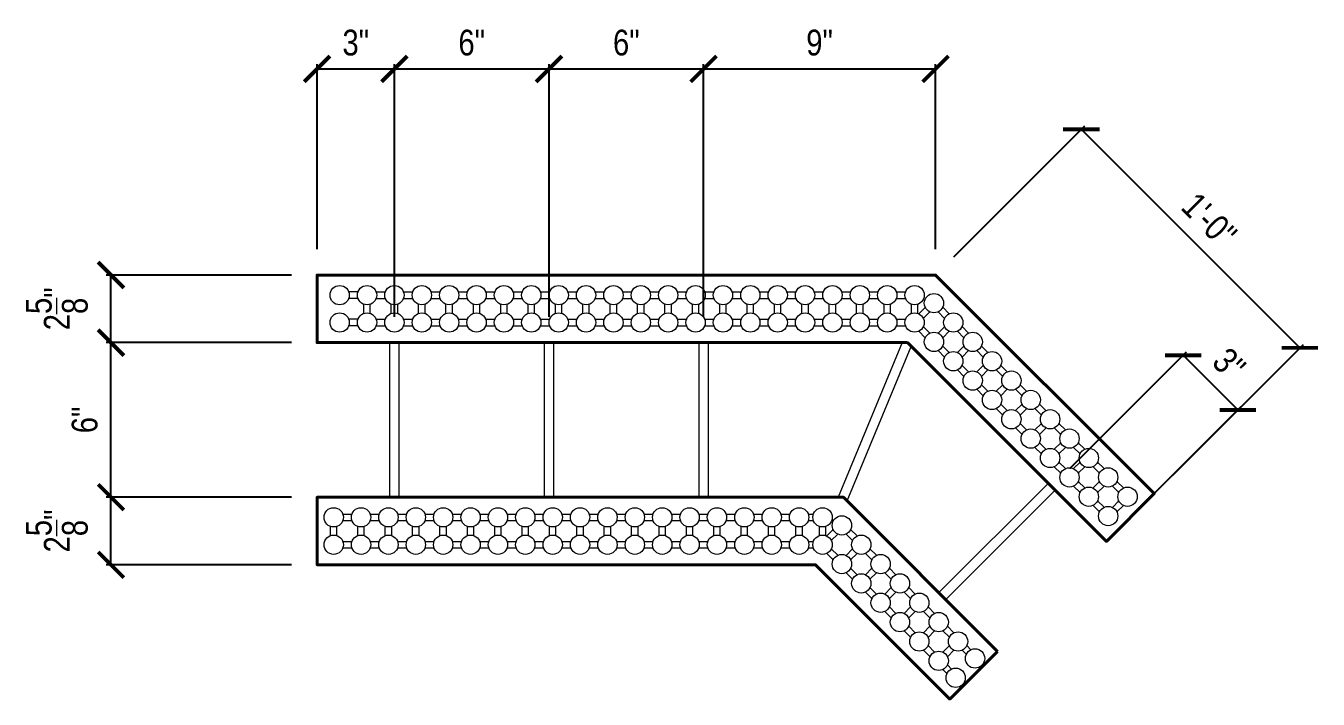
# Model space of a CAD drawing. Header units: inches. Extents: x -42.9 to 20.7, y -14 to 67.3.
# Drawn here: x -29.4 to 20.7, y 41.1 to 67.3 of the extents above; entities that cross this region are included whole.
import ezdxf

# ---------------------------------------------------------------- set-up
doc = ezdxf.new("R2010")
doc.units = ezdxf.units.IN
doc.header["$MEASUREMENT"] = 0
doc.layers.get('Defpoints').update_dxf_attribs({"color": 252})
for name, color, linetype, lineweight in [('1GB fine', 251, 'Continuous', 9), ('2GB med', 7, 'Continuous', 20), ('3GB heavy', 1, 'Continuous', 40), ('DIM', 3, 'Continuous', 13), ('GB Dim', 3, 'Continuous', 13)]:
    doc.layers.add(name, color=color, linetype=linetype, lineweight=lineweight)
doc.styles.add('ARCTEXT', font='arctext.shx', dxfattribs={"width": 0.85})
doc.dimstyles.new('ARCTEXT 1-1', dxfattribs={"dimscale": 0, "dimtxt": 1, "dimasz": 1, "dimexe": 0.1875, "dimexo": 1, "dimgap": 0.5, "dimtad": 1, "dimdec": 4, "dimzin": 3, "dimdsep": 46, "dimlunit": 4, "dimtxsty": 'ARCTEXT', "dimblk": 'ARCHTICK', "dimcen": 1, "dimclrd": 256, "dimclre": 256, "dimclrt": 256, "dimadec": 0, "dimazin": 0, "dimtfac": 1, "dimtdec": 4, "dimtofl": 0, "dimtmove": 2, "dimatfit": 3, "dimldrblk": 'arrow', "dimfxl": 1, "dimtolj": 1, "dimtzin": 0, "dimarcsym": 0})

# ---------------------------------------------------------------- blocks, each defined once
blk = doc.blocks.new('_ArchTick')
at = {"color": 0, "linetype": 'ByBlock', "const_width": 0.15}
blk.add_lwpolyline([(-0.5, -0.5), (0.5, 0.5)], dxfattribs=at)
blk = doc.blocks.new('*D93')
at = {"layer": 'Defpoints', "color": 0}
for p in [(-15.131, 65.593), (-18.131, 57.593), (-15.131, 54.968)]:
    blk.add_point(p, dxfattribs=at)
at = {"layer": 'GB Dim', "lineweight": -2}
for p, q in [((-18.131, 58.593), (-18.131, 65.781)), ((-15.131, 55.968), (-15.131, 65.781)), ((-18.131, 65.593), (-15.131, 65.593))]:
    blk.add_line(p, q, dxfattribs=at)
at = {"layer": 'GB Dim', "lineweight": -2, "rotation": 180}
blk.add_blockref('_ArchTick', (-18.131, 65.593), dxfattribs=at)
at = {"layer": 'GB Dim', "lineweight": -2}
blk.add_blockref('_ArchTick', (-15.131, 65.593), dxfattribs=at)
at = {"layer": 'GB Dim', "insert": (-16.631, 66.61), "char_height": 1, "attachment_point": 5, "style": 'ARCTEXT'}
blk.add_mtext('\\A1;3"', dxfattribs=at)
blk = doc.blocks.new('arrow')
at = {"layer": 'DIM'}
blk.add_hatch(color=253, dxfattribs=at).paths.add_polyline_path([(-2, 0.5), (-2, -0.5), (0, 0)])
at = {"layer": 'DIM', "lineweight": 9}
for points in [[(-2, 0.983), (-2, 0.5), (-2.469, 0.617)], [(0.374, 0.094), (0, 0)], [(0.374, -0.094), (0, 0)], [(-2, -0.983), (-2, -0.5), (-2.469, -0.617)]]:
    blk.add_lwpolyline(points, dxfattribs=at)
at = {"layer": 'DIM', "lineweight": 15}
blk.add_lwpolyline([(0, 0), (-2, -0.5), (-2, 0.5), (0, 0)], dxfattribs=at)
blk = doc.blocks.new('*D94')
at = {"layer": 'Defpoints', "color": 0}
for p in [(-9.131, 65.593), (-15.131, 54.968), (-9.131, 54.968)]:
    blk.add_point(p, dxfattribs=at)
at = {"layer": 'GB Dim', "lineweight": -2}
for p, q in [((-15.131, 55.968), (-15.131, 65.781)), ((-9.131, 55.968), (-9.131, 65.781)), ((-15.131, 65.593), (-9.131, 65.593))]:
    blk.add_line(p, q, dxfattribs=at)
at = {"layer": 'GB Dim', "lineweight": -2, "rotation": 180}
blk.add_blockref('_ArchTick', (-15.131, 65.593), dxfattribs=at)
at = {"layer": 'GB Dim', "lineweight": -2}
blk.add_blockref('_ArchTick', (-9.131, 65.593), dxfattribs=at)
at = {"layer": 'GB Dim', "insert": (-12.131, 66.61), "char_height": 1, "attachment_point": 5, "style": 'ARCTEXT'}
blk.add_mtext('\\A1;6"', dxfattribs=at)
blk = doc.blocks.new('*D95')
at = {"layer": 'Defpoints', "color": 0}
for p in [(-3.131, 65.593), (-9.131, 54.968), (-3.131, 54.968)]:
    blk.add_point(p, dxfattribs=at)
at = {"layer": 'GB Dim', "lineweight": -2}
for p, q in [((-9.131, 55.968), (-9.131, 65.781)), ((-3.131, 55.968), (-3.131, 65.781)), ((-9.131, 65.593), (-3.131, 65.593))]:
    blk.add_line(p, q, dxfattribs=at)
at = {"layer": 'GB Dim', "lineweight": -2, "rotation": 180}
blk.add_blockref('_ArchTick', (-9.131, 65.593), dxfattribs=at)
at = {"layer": 'GB Dim', "lineweight": -2}
blk.add_blockref('_ArchTick', (-3.131, 65.593), dxfattribs=at)
at = {"layer": 'GB Dim', "insert": (-6.131, 66.61), "char_height": 1, "attachment_point": 5, "style": 'ARCTEXT'}
blk.add_mtext('\\A1;6"', dxfattribs=at)
blk = doc.blocks.new('*D96')
at = {"layer": 'Defpoints', "color": 0}
for p in [(11.526, 63.25), (5.869, 57.593), (14.355, 49.108)]:
    blk.add_point(p, dxfattribs=at)
at = {"layer": 'GB Dim', "lineweight": -2}
for p, q in [((6.576, 58.3), (11.659, 63.382)), ((20.011, 54.765), (11.526, 63.25)), ((15.062, 49.815), (20.144, 54.897))]:
    blk.add_line(p, q, dxfattribs=at)
for p, rotation in [((11.526, 63.25), 134.9999999999984), ((20.011, 54.765), 314.9999999999985)]:
    blk.add_blockref('_ArchTick', p, dxfattribs=dict(at, rotation=rotation))
at = {"layer": 'GB Dim', "insert": (16.488, 59.727), "char_height": 1, "attachment_point": 5, "rotation": 315, "style": 'ARCTEXT'}
blk.add_mtext('\\A1;1\'-0"', dxfattribs=at)
blk = doc.blocks.new('*D83')
at = {"layer": 'Defpoints', "color": 0}
for p in [(5.869, 65.593), (5.869, 57.593), (-3.131, 54.968)]:
    blk.add_point(p, dxfattribs=at)
at = {"layer": 'GB Dim', "lineweight": -2}
for p, q in [((-3.131, 55.968), (-3.131, 65.781)), ((5.869, 58.593), (5.869, 65.781)), ((-3.131, 65.593), (5.869, 65.593))]:
    blk.add_line(p, q, dxfattribs=at)
at = {"layer": 'GB Dim', "lineweight": -2, "rotation": 180}
blk.add_blockref('_ArchTick', (-3.131, 65.593), dxfattribs=at)
at = {"layer": 'GB Dim', "lineweight": -2}
blk.add_blockref('_ArchTick', (5.869, 65.593), dxfattribs=at)
at = {"layer": 'GB Dim', "insert": (1.369, 66.61), "char_height": 1, "attachment_point": 5, "style": 'ARCTEXT'}
blk.add_mtext('\\A1;9"', dxfattribs=at)
blk = doc.blocks.new('*D84')
at = {"layer": 'Defpoints', "color": 0}
for p in [(-26.131, 48.968), (-18.131, 48.968), (-18.131, 46.343)]:
    blk.add_point(p, dxfattribs=at)
at = {"layer": 'GB Dim', "lineweight": -2}
for p, q in [((-19.131, 48.968), (-26.318, 48.968)), ((-26.131, 46.343), (-26.131, 48.968)), ((-19.131, 46.343), (-26.318, 46.343))]:
    blk.add_line(p, q, dxfattribs=at)
for p, rotation in [((-26.131, 48.968), 90), ((-26.131, 46.343), 270)]:
    blk.add_blockref('_ArchTick', p, dxfattribs=dict(at, rotation=rotation))
at = {"layer": 'GB Dim', "insert": (-28.235, 47.656), "char_height": 1, "attachment_point": 5, "rotation": 90, "style": 'ARCTEXT'}
blk.add_mtext('\\A1;2{\\H1.000000x;\\S5/8;}"', dxfattribs=at)
blk = doc.blocks.new('*D85')
at = {"layer": 'Defpoints', "color": 0}
for p in [(-26.131, 54.968), (-18.131, 54.968), (-18.131, 48.968)]:
    blk.add_point(p, dxfattribs=at)
at = {"layer": 'GB Dim', "lineweight": -2}
for p, q in [((-19.131, 54.968), (-26.318, 54.968)), ((-26.131, 48.968), (-26.131, 54.968)), ((-19.131, 48.968), (-26.318, 48.968))]:
    blk.add_line(p, q, dxfattribs=at)
for p, rotation in [((-26.131, 54.968), 90), ((-26.131, 48.968), 270)]:
    blk.add_blockref('_ArchTick', p, dxfattribs=dict(at, rotation=rotation))
at = {"layer": 'GB Dim', "insert": (-27.148, 51.968), "char_height": 1, "attachment_point": 5, "rotation": 90, "style": 'ARCTEXT'}
blk.add_mtext('\\A1;6"', dxfattribs=at)
blk = doc.blocks.new('*D86')
at = {"layer": 'Defpoints', "color": 0}
for p in [(-26.131, 57.593), (-18.131, 57.593), (-18.131, 54.968)]:
    blk.add_point(p, dxfattribs=at)
at = {"layer": 'GB Dim', "lineweight": -2}
for p, q in [((-19.131, 57.593), (-26.318, 57.593)), ((-26.131, 54.968), (-26.131, 57.593)), ((-19.131, 54.968), (-26.318, 54.968))]:
    blk.add_line(p, q, dxfattribs=at)
for p, rotation in [((-26.131, 57.593), 90), ((-26.131, 54.968), 270)]:
    blk.add_blockref('_ArchTick', p, dxfattribs=dict(at, rotation=rotation))
at = {"layer": 'GB Dim', "insert": (-28.235, 56.281), "char_height": 1, "attachment_point": 5, "rotation": 90, "style": 'ARCTEXT'}
blk.add_mtext('\\A1;2{\\H1.000000x;\\S5/8;}"', dxfattribs=at)
blk = doc.blocks.new('*D87')
at = {"layer": 'Defpoints', "color": 0}
for p in [(15.482, 54.477), (10.377, 49.373), (12.498, 47.252)]:
    blk.add_point(p, dxfattribs=at)
at = {"layer": 'GB Dim', "lineweight": -2}
for p, q in [((11.084, 50.08), (15.614, 54.61)), ((17.603, 52.356), (15.482, 54.477)), ((13.206, 47.959), (17.735, 52.489))]:
    blk.add_line(p, q, dxfattribs=at)
for p, rotation in [((15.482, 54.477), 135.0000000000122), ((17.603, 52.356), 315.0000000000123)]:
    blk.add_blockref('_ArchTick', p, dxfattribs=dict(at, rotation=rotation))
at = {"layer": 'GB Dim', "insert": (17.261, 54.136), "char_height": 1, "attachment_point": 5, "rotation": 315, "style": 'ARCTEXT'}
blk.add_mtext('\\A1;3"', dxfattribs=at)

msp = doc.modelspace()

# ---------------------------------------------------------------- linework, layer by layer
at = {"layer": '1GB fine'}
for p, q in [((-16.54625, 56.68533), (-16.90268, 56.68533)), ((-16.54703, 56.93606), (-16.90191, 56.93606)), ((-15.84018, 56.68533), (-15.48375, 56.68533)), ((-15.83941, 56.93606), (-15.48453, 56.93606)), ((-14.77768, 56.68533), (-14.42125, 56.68533)), ((-14.77691, 56.93606), (-14.42203, 56.93606)), ((-13.71518, 56.68533), (-13.35875, 56.68533)), ((-13.71441, 56.93606), (-13.35953, 56.93606)), ((-12.65268, 56.68533), (-12.29625, 56.68533)), ((-12.65191, 56.93606), (-12.29703, 56.93606)), ((-11.59018, 56.68533), (-11.23375, 56.68533)), ((-11.58941, 56.93606), (-11.23453, 56.93606)), ((-10.52768, 56.68533), (-10.17125, 56.68533)), ((-10.52691, 56.93606), (-10.17203, 56.93606)), ((-9.46518, 56.68533), (-9.10875, 56.68533)), ((-9.46441, 56.93606), (-9.10953, 56.93606)), ((-8.40268, 56.68533), (-8.04625, 56.68533)), ((-8.40191, 56.93606), (-8.04703, 56.93606)), ((-7.34018, 56.68533), (-6.98375, 56.68533)), ((-7.33941, 56.93606), (-6.98453, 56.93606)), ((-6.27768, 56.68533), (-5.92125, 56.68533)), ((-6.27691, 56.93606), (-5.92203, 56.93606)), ((-5.21518, 56.68533), (-4.85875, 56.68533)), ((-5.21441, 56.93606), (-4.85953, 56.93606)), ((-4.15268, 56.68533), (-3.79625, 56.68533)), ((-4.15191, 56.93606), (-3.79703, 56.93606)), ((-3.09018, 56.68533), (-2.73375, 56.68533)), ((-3.08941, 56.93606), (-2.73453, 56.93606)), ((-2.02768, 56.68533), (-1.67125, 56.68533)), ((-2.02691, 56.93606), (-1.67203, 56.93606)), ((-0.96518, 56.68533), (-0.60875, 56.68533)), ((-0.96441, 56.93606), (-0.60953, 56.93606)), ((0.09732, 56.68533), (0.45375, 56.68533)), ((0.09809, 56.93606), (0.45297, 56.93606)), ((1.15982, 56.68533), (1.51625, 56.68533)), ((1.16059, 56.93606), (1.51547, 56.93606)), ((2.22232, 56.68533), (2.57875, 56.68533)), ((2.22309, 56.93606), (2.57797, 56.93606)), ((3.28482, 56.68533), (3.64125, 56.68533)), ((3.28559, 56.93606), (3.64047, 56.93606)), ((4.34732, 56.68533), (4.70375, 56.68533)), ((4.34809, 56.93606), (4.70297, 56.93606)), ((-16.31749, 56.1031), (-16.31749, 56.45798)), ((-16.06676, 56.10232), (-16.06676, 56.45876)), ((-15.25499, 56.1031), (-15.25499, 56.45798)), ((-15.00426, 56.10232), (-15.00426, 56.45876)), ((-14.19249, 56.1031), (-14.19249, 56.45798)), ((-13.94176, 56.10232), (-13.94176, 56.45876)), ((-13.12999, 56.1031), (-13.12999, 56.45798)), ((-12.87926, 56.10232), (-12.87926, 56.45876)), ((-12.06749, 56.1031), (-12.06749, 56.45798)), ((-11.81676, 56.10232), (-11.81676, 56.45876)), ((-11.00499, 56.1031), (-11.00499, 56.45798)), ((-10.75426, 56.10232), (-10.75426, 56.45876)), ((-9.94249, 56.1031), (-9.94249, 56.45798)), ((-9.69176, 56.10232), (-9.69176, 56.45876)), ((-8.87999, 56.1031), (-8.87999, 56.45798)), ((-8.62926, 56.10232), (-8.62926, 56.45876)), ((-7.81749, 56.1031), (-7.81749, 56.45798)), ((-7.56676, 56.10232), (-7.56676, 56.45876)), ((-6.75499, 56.1031), (-6.75499, 56.45798)), ((-6.50426, 56.10232), (-6.50426, 56.45876)), ((-5.69249, 56.1031), (-5.69249, 56.45798)), ((-5.44176, 56.10232), (-5.44176, 56.45876)), ((-4.62999, 56.1031), (-4.62999, 56.45798)), ((-4.37926, 56.10232), (-4.37926, 56.45876)), ((-3.56749, 56.1031), (-3.56749, 56.45798)), ((-3.31676, 56.10232), (-3.31676, 56.45876)), ((-2.50499, 56.1031), (-2.50499, 56.45798)), ((-2.25426, 56.10232), (-2.25426, 56.45876)), ((-1.44249, 56.1031), (-1.44249, 56.45798)), ((-1.19176, 56.10232), (-1.19176, 56.45876)), ((-0.37999, 56.1031), (-0.37999, 56.45798)), ((-0.12926, 56.10232), (-0.12926, 56.45876)), ((0.68251, 56.1031), (0.68251, 56.45798)), ((0.93324, 56.10232), (0.93324, 56.45876)), ((1.74501, 56.1031), (1.74501, 56.45798)), ((1.99574, 56.10232), (1.99574, 56.45876)), ((2.80751, 56.1031), (2.80751, 56.45798)), ((3.05824, 56.10232), (3.05824, 56.45876)), ((3.87001, 56.1031), (3.87001, 56.45798)), ((4.12074, 56.10232), (4.12074, 56.45876)), ((4.93251, 56.1031), (4.93251, 56.45798)), ((5.18324, 56.10232), (5.18324, 56.45876)), ((5.21909, 56.08734), (5.47003, 56.33828)), ((6.39917, 56.08834), (6.14714, 56.34038)), ((-16.54703, 55.87356), (-16.90191, 55.87356)), ((-15.83941, 55.87356), (-15.48453, 55.87356)), ((-14.77691, 55.87356), (-14.42203, 55.87356)), ((-13.71441, 55.87356), (-13.35953, 55.87356)), ((-12.65191, 55.87356), (-12.29703, 55.87356)), ((-11.58941, 55.87356), (-11.23453, 55.87356)), ((-10.52691, 55.87356), (-10.17203, 55.87356)), ((-9.46441, 55.87356), (-9.10953, 55.87356)), ((-8.40191, 55.87356), (-8.04703, 55.87356)), ((-7.33941, 55.87356), (-6.98453, 55.87356)), ((-6.27691, 55.87356), (-5.92203, 55.87356)), ((-5.21441, 55.87356), (-4.85953, 55.87356)), ((-4.15191, 55.87356), (-3.79703, 55.87356)), ((-3.08941, 55.87356), (-2.73453, 55.87356)), ((-2.02691, 55.87356), (-1.67203, 55.87356)), ((-0.96441, 55.87356), (-0.60953, 55.87356)), ((0.09809, 55.87356), (0.45297, 55.87356)), ((1.16059, 55.87356), (1.51547, 55.87356)), ((2.22309, 55.87356), (2.57797, 55.87356)), ((3.28559, 55.87356), (3.64047, 55.87356)), ((4.34809, 55.87356), (4.70297, 55.87356)), ((5.39584, 55.9095), (5.64787, 56.16154)), ((6.22133, 55.9116), (5.97039, 56.16254)), ((-16.54625, 55.62283), (-16.90268, 55.62283)), ((-15.84018, 55.62283), (-15.48375, 55.62283)), ((-14.77768, 55.62283), (-14.42125, 55.62283)), ((-13.71518, 55.62283), (-13.35875, 55.62283)), ((-12.65268, 55.62283), (-12.29625, 55.62283)), ((-11.59018, 55.62283), (-11.23375, 55.62283)), ((-10.52768, 55.62283), (-10.17125, 55.62283)), ((-9.46518, 55.62283), (-9.10875, 55.62283)), ((-8.40268, 55.62283), (-8.04625, 55.62283)), ((-7.34018, 55.62283), (-6.98375, 55.62283)), ((-6.27768, 55.62283), (-5.92125, 55.62283)), ((-5.21518, 55.62283), (-4.85875, 55.62283)), ((-4.15268, 55.62283), (-3.79625, 55.62283)), ((-3.09018, 55.62283), (-2.73375, 55.62283)), ((-2.02768, 55.62283), (-1.67125, 55.62283)), ((-0.96518, 55.62283), (-0.60875, 55.62283)), ((0.09732, 55.62283), (0.45375, 55.62283)), ((1.15982, 55.62283), (1.51625, 55.62283)), ((2.22232, 55.62283), (2.57875, 55.62283)), ((3.28482, 55.62283), (3.64125, 55.62283)), ((4.34732, 55.62283), (4.70375, 55.62283)), ((5.47003, 55.1603), (5.21909, 55.41124)), ((5.64787, 55.33704), (5.39584, 55.58908)), ((5.97039, 55.33604), (6.22133, 55.58698)), ((6.14714, 55.1582), (6.39917, 55.41024)), ((6.97263, 55.1603), (6.72169, 55.41124)), ((7.15047, 55.33704), (6.89844, 55.58908)), ((6.39917, 54.58574), (6.14714, 54.83778)), ((6.72169, 54.58474), (6.97263, 54.83568)), ((7.90177, 54.58574), (7.64974, 54.83778)), ((6.22133, 54.409), (5.97039, 54.65994)), ((6.89844, 54.4069), (7.15047, 54.65894)), ((7.72393, 54.409), (7.47299, 54.65994)), ((6.97263, 53.6577), (6.72169, 53.90863)), ((7.15047, 53.83444), (6.89844, 54.08648)), ((7.473, 53.83344), (7.72393, 54.08438)), ((7.64974, 53.6556), (7.90177, 53.90764)), ((8.47523, 53.6577), (8.22429, 53.90863)), ((8.65307, 53.83444), (8.40104, 54.08648)), ((7.90177, 53.08314), (7.64974, 53.33517)), ((8.2243, 53.08214), (8.47523, 53.33308)), ((9.40438, 53.08314), (9.15234, 53.33517)), ((7.72393, 52.9064), (7.47299, 53.15733)), ((8.40104, 52.9043), (8.65308, 53.15633)), ((9.22653, 52.9064), (8.9756, 53.15733)), ((8.47523, 52.15509), (8.22429, 52.40603)), ((8.65307, 52.33184), (8.40104, 52.58387)), ((8.9756, 52.33084), (9.22653, 52.58178)), ((9.15234, 52.153), (9.40438, 52.40503)), ((9.97783, 52.15509), (9.7269, 52.40603)), ((10.15568, 52.33184), (9.90364, 52.58387)), ((9.40438, 51.58054), (9.15234, 51.83257)), ((9.7269, 51.57954), (9.97784, 51.83048)), ((10.90698, 51.58054), (10.65494, 51.83257)), ((9.22653, 51.40379), (8.9756, 51.65473)), ((9.90364, 51.4017), (10.15568, 51.65373)), ((10.72914, 51.40379), (10.4782, 51.65473)), ((9.97783, 50.65249), (9.7269, 50.90343)), ((10.15568, 50.82924), (9.90364, 51.08127)), ((10.4782, 50.82824), (10.72914, 51.07918)), ((10.65494, 50.6504), (10.90698, 50.90243)), ((11.48044, 50.65249), (11.2295, 50.90343)), ((11.65828, 50.82924), (11.40624, 51.08127)), ((10.90698, 50.07794), (10.65494, 50.32997)), ((11.2295, 50.07694), (11.48044, 50.32787)), ((12.40958, 50.07794), (12.15754, 50.32997)), ((10.72914, 49.90119), (10.4782, 50.15213)), ((11.40624, 49.89909), (11.65828, 50.15113)), ((12.23174, 49.90119), (11.9808, 50.15213)), ((11.48044, 49.14989), (11.2295, 49.40083)), ((11.65828, 49.32663), (11.40624, 49.57867)), ((11.9808, 49.32564), (12.23174, 49.57657)), ((12.15754, 49.14779), (12.40958, 49.39983)), ((12.98304, 49.14989), (12.7321, 49.40083)), ((13.16088, 49.32663), (12.90884, 49.57867)), ((12.23174, 48.39859), (11.9808, 48.64953)), ((12.40958, 48.57533), (12.15754, 48.82737)), ((12.7321, 48.57434), (12.98304, 48.82527)), ((-17.13416, 48.31106), (-16.77928, 48.31106)), ((-16.07166, 48.31106), (-15.71678, 48.31106)), ((-15.00916, 48.31106), (-14.65428, 48.31106)), ((-13.94666, 48.31106), (-13.59178, 48.31106)), ((-12.88416, 48.31106), (-12.52928, 48.31106)), ((-11.82166, 48.31106), (-11.46678, 48.31106)), ((-10.75916, 48.31106), (-10.40428, 48.31106)), ((-9.69666, 48.31106), (-9.34178, 48.31106)), ((-8.63416, 48.31106), (-8.27928, 48.31106)), ((-7.57166, 48.31106), (-7.21678, 48.31106)), ((-6.50916, 48.31106), (-6.15428, 48.31106)), ((-5.44666, 48.31106), (-5.09178, 48.31106)), ((-4.38416, 48.31106), (-4.02928, 48.31106)), ((-3.32166, 48.31106), (-2.96678, 48.31106)), ((-2.25916, 48.31106), (-1.90428, 48.31106)), ((-1.19666, 48.31106), (-0.84178, 48.31106)), ((-0.13416, 48.31106), (0.22072, 48.31106)), ((0.92834, 48.31106), (1.13038, 48.31106)), ((12.90885, 48.39649), (13.16088, 48.64853)), ((-17.61224, 47.4781), (-17.61224, 47.83298)), ((-17.36151, 47.47732), (-17.36151, 47.83376)), ((-17.13494, 48.06033), (-16.77851, 48.06033)), ((-16.54974, 47.4781), (-16.54974, 47.83298)), ((-16.29901, 47.47732), (-16.29901, 47.83376)), ((-16.07244, 48.06033), (-15.71601, 48.06033)), ((-15.48724, 47.4781), (-15.48724, 47.83298)), ((-15.23651, 47.47732), (-15.23651, 47.83376)), ((-15.00994, 48.06033), (-14.65351, 48.06033)), ((-14.42474, 47.4781), (-14.42474, 47.83298)), ((-14.17401, 47.47732), (-14.17401, 47.83376)), ((-13.94744, 48.06033), (-13.59101, 48.06033)), ((-13.36224, 47.4781), (-13.36224, 47.83298)), ((-13.11151, 47.47732), (-13.11151, 47.83376)), ((-12.88494, 48.06033), (-12.52851, 48.06033)), ((-12.29974, 47.4781), (-12.29974, 47.83298)), ((-12.04901, 47.47732), (-12.04901, 47.83376)), ((-11.82244, 48.06033), (-11.46601, 48.06033)), ((-11.23724, 47.4781), (-11.23724, 47.83298)), ((-10.98651, 47.47732), (-10.98651, 47.83376)), ((-10.75994, 48.06033), (-10.40351, 48.06033)), ((-10.17474, 47.4781), (-10.17474, 47.83298)), ((-9.92401, 47.47732), (-9.92401, 47.83376)), ((-9.69744, 48.06033), (-9.34101, 48.06033)), ((-9.11224, 47.4781), (-9.11224, 47.83298)), ((-8.86151, 47.47732), (-8.86151, 47.83376)), ((-8.63494, 48.06033), (-8.27851, 48.06033)), ((-8.04974, 47.4781), (-8.04974, 47.83298)), ((-7.79901, 47.47732), (-7.79901, 47.83376)), ((-7.57244, 48.06033), (-7.21601, 48.06033)), ((-6.98724, 47.4781), (-6.98724, 47.83298)), ((-6.73651, 47.47732), (-6.73651, 47.83376)), ((-6.50994, 48.06033), (-6.15351, 48.06033)), ((-5.92474, 47.4781), (-5.92474, 47.83298)), ((-5.67401, 47.47732), (-5.67401, 47.83376)), ((-5.44744, 48.06033), (-5.09101, 48.06033)), ((-4.86224, 47.4781), (-4.86224, 47.83298)), ((-4.61151, 47.47732), (-4.61151, 47.83376)), ((-4.38494, 48.06033), (-4.02851, 48.06033)), ((-3.79974, 47.4781), (-3.79974, 47.83298)), ((-3.54901, 47.47732), (-3.54901, 47.83376)), ((-3.32244, 48.06033), (-2.96601, 48.06033)), ((-2.73724, 47.4781), (-2.73724, 47.83298)), ((-2.48651, 47.47732), (-2.48651, 47.83376)), ((-2.25994, 48.06033), (-1.90351, 48.06033)), ((-1.67474, 47.4781), (-1.67474, 47.83298)), ((-1.42401, 47.47732), (-1.42401, 47.83376)), ((-1.19744, 48.06033), (-0.84101, 48.06033)), ((-0.61224, 47.4781), (-0.61224, 47.83298)), ((-0.36151, 47.47732), (-0.36151, 47.83376)), ((-0.13494, 48.06033), (0.22149, 48.06033)), ((0.45026, 47.4781), (0.45026, 47.83298)), ((0.70099, 47.47732), (0.70099, 47.83376)), ((0.92756, 48.06033), (1.13116, 48.06033)), ((1.35992, 47.4781), (1.35992, 47.83298)), ((1.61065, 47.47732), (1.61065, 47.83376)), ((1.6465, 47.46234), (1.89744, 47.71328)), ((2.82658, 47.46334), (2.57454, 47.71538)), ((-17.13416, 47.24856), (-16.77928, 47.24856)), ((-16.07166, 47.24856), (-15.71678, 47.24856)), ((-15.00916, 47.24856), (-14.65428, 47.24856)), ((-13.94666, 47.24856), (-13.59178, 47.24856)), ((-12.88416, 47.24856), (-12.52928, 47.24856)), ((-11.82166, 47.24856), (-11.46678, 47.24856)), ((-10.75916, 47.24856), (-10.40428, 47.24856)), ((-9.69666, 47.24856), (-9.34178, 47.24856)), ((-8.63416, 47.24856), (-8.27928, 47.24856)), ((-7.57166, 47.24856), (-7.21678, 47.24856)), ((-6.50916, 47.24856), (-6.15428, 47.24856)), ((-5.44666, 47.24856), (-5.09178, 47.24856)), ((-4.38416, 47.24856), (-4.02928, 47.24856)), ((-3.32166, 47.24856), (-2.96678, 47.24856)), ((-2.25916, 47.24856), (-1.90428, 47.24856)), ((-1.19666, 47.24856), (-0.84178, 47.24856)), ((-0.13416, 47.24856), (0.22072, 47.24856)), ((0.92834, 47.24856), (1.13038, 47.24856)), ((1.82324, 47.2845), (2.07528, 47.53654)), ((2.64874, 47.2866), (2.3978, 47.53754)), ((-17.13494, 46.99783), (-16.77851, 46.99783)), ((-16.07244, 46.99783), (-15.71601, 46.99783)), ((-15.00994, 46.99783), (-14.65351, 46.99783)), ((-13.94744, 46.99783), (-13.59101, 46.99783)), ((-12.88494, 46.99783), (-12.52851, 46.99783)), ((-11.82244, 46.99783), (-11.46601, 46.99783)), ((-10.75994, 46.99783), (-10.40351, 46.99783)), ((-9.69744, 46.99783), (-9.34101, 46.99783)), ((-8.63494, 46.99783), (-8.27851, 46.99783)), ((-7.57244, 46.99783), (-7.21601, 46.99783)), ((-6.50994, 46.99783), (-6.15351, 46.99783)), ((-5.44744, 46.99783), (-5.09101, 46.99783)), ((-4.38494, 46.99783), (-4.02851, 46.99783)), ((-3.32244, 46.99783), (-2.96601, 46.99783)), ((-2.25994, 46.99783), (-1.90351, 46.99783)), ((-1.19744, 46.99783), (-0.84101, 46.99783)), ((-0.13494, 46.99783), (0.22149, 46.99783)), ((0.92756, 46.99783), (1.13116, 46.99783)), ((1.89744, 46.5353), (1.6465, 46.78624)), ((2.07528, 46.71204), (1.82324, 46.96408)), ((2.3978, 46.71104), (2.64874, 46.96198)), ((2.57454, 46.5332), (2.82658, 46.78524)), ((3.40004, 46.5353), (3.1491, 46.78624)), ((3.57788, 46.71204), (3.32585, 46.96408)), ((2.82658, 45.96074), (2.57454, 46.21278)), ((3.1491, 45.95974), (3.40004, 46.21068)), ((4.32918, 45.96074), (4.07715, 46.21278)), ((2.64874, 45.784), (2.3978, 46.03494)), ((3.32585, 45.7819), (3.57788, 46.03394)), ((4.15134, 45.784), (3.9004, 46.03494)), ((3.40004, 45.0327), (3.1491, 45.28363)), ((3.57788, 45.20944), (3.32585, 45.46148)), ((3.9004, 45.20844), (4.15134, 45.45938)), ((4.07715, 45.0306), (4.32918, 45.28264)), ((4.90264, 45.0327), (4.6517, 45.28363)), ((5.08048, 45.20944), (4.82845, 45.46148)), ((4.32918, 44.45814), (4.07715, 44.71017)), ((4.6517, 44.45714), (4.90264, 44.70808)), ((5.83178, 44.45814), (5.57975, 44.71017)), ((4.15134, 44.2814), (3.9004, 44.53233)), ((4.82845, 44.2793), (5.08048, 44.53133)), ((5.65394, 44.2814), (5.403, 44.53233)), ((4.90264, 43.53009), (4.6517, 43.78103)), ((5.08048, 43.70684), (4.82845, 43.95887)), ((5.40301, 43.70584), (5.65394, 43.95678)), ((5.57975, 43.528), (5.83178, 43.78003)), ((6.40524, 43.53009), (6.1543, 43.78103)), ((6.58308, 43.70684), (6.33105, 43.95887)), ((5.83178, 42.95554), (5.57975, 43.20757)), ((6.15431, 42.95454), (6.40524, 43.20548)), ((7.24166, 43.04826), (7.08235, 43.20757)), ((5.65394, 42.77879), (5.403, 43.02973)), ((6.33105, 42.7767), (6.58309, 43.02873)), ((7.06382, 42.87152), (6.90561, 43.02973)), ((6.31252, 42.12022), (6.1543, 42.27843)), ((6.49036, 42.29696), (6.33105, 42.45627))]:
    msp.add_line(p, q, dxfattribs=at)
for centre in [(-17.25572, 56.81179), (-16.19322, 56.81179), (-15.13072, 56.81179), (-14.06822, 56.81179), (-13.00572, 56.81179), (-11.94322, 56.81179), (-10.88072, 56.81179), (-9.81822, 56.81179), (-8.75572, 56.81179), (-7.69322, 56.81179), (-6.63072, 56.81179), (-5.56822, 56.81179), (-4.50572, 56.81179), (-3.44322, 56.81179), (-2.38072, 56.81179), (-1.31822, 56.81179), (-0.25572, 56.81179), (0.80678, 56.81179), (1.86928, 56.81179), (2.93178, 56.81179), (3.99428, 56.81179), (5.05678, 56.81179), (5.80808, 56.50059), (-17.25572, 55.74929), (-16.19322, 55.74929), (-15.13072, 55.74929), (-14.06822, 55.74929), (-13.00572, 55.74929), (-11.94322, 55.74929), (-10.88072, 55.74929), (-9.81822, 55.74929), (-8.75572, 55.74929), (-7.69322, 55.74929), (-6.63072, 55.74929), (-5.56822, 55.74929), (-4.50572, 55.74929), (-3.44322, 55.74929), (-2.38072, 55.74929), (-1.31822, 55.74929), (-0.25572, 55.74929), (0.80678, 55.74929), (1.86928, 55.74929), (2.93178, 55.74929), (3.99428, 55.74929), (5.05678, 55.74929), (6.55938, 55.74929), (5.80808, 54.99799), (7.31069, 54.99799), (6.55938, 54.24669), (8.06199, 54.24669), (7.31069, 53.49539), (8.81329, 53.49539), (8.81329, 53.49539), (8.06199, 52.74409), (9.56459, 52.74409), (8.81329, 51.99279), (10.31589, 51.99279), (9.56459, 51.24148), (11.06719, 51.24148), (10.31589, 50.49018), (11.81849, 50.49018), (11.81849, 50.49018), (11.06719, 49.73888), (12.56979, 49.73888), (11.81849, 48.98758), (13.32109, 48.98758), (-17.48797, 48.18679), (-16.42547, 48.18679), (-15.36297, 48.18679), (-14.30047, 48.18679), (-13.23797, 48.18679), (-12.17547, 48.18679), (-11.11297, 48.18679), (-10.05047, 48.18679), (-8.98797, 48.18679), (-7.92547, 48.18679), (-6.86297, 48.18679), (-5.80047, 48.18679), (-4.73797, 48.18679), (-3.67547, 48.18679), (-2.61297, 48.18679), (-1.55047, 48.18679), (-0.48797, 48.18679), (0.57453, 48.18679), (1.48419, 48.18679), (2.23549, 47.87559), (12.56979, 48.23628), (-17.48797, 47.12429), (-16.42547, 47.12429), (-15.36297, 47.12429), (-14.30047, 47.12429), (-13.23797, 47.12429), (-12.17547, 47.12429), (-11.11297, 47.12429), (-10.05047, 47.12429), (-8.98797, 47.12429), (-7.92547, 47.12429), (-6.86297, 47.12429), (-5.80047, 47.12429), (-4.73797, 47.12429), (-3.67547, 47.12429), (-2.61297, 47.12429), (-1.55047, 47.12429), (-0.48797, 47.12429), (0.57453, 47.12429), (1.48419, 47.12429), (2.98679, 47.12429), (2.23549, 46.37299), (3.73809, 46.37299), (2.98679, 45.62169), (4.48939, 45.62169), (3.73809, 44.87039), (5.2407, 44.87039), (5.2407, 44.87039), (4.48939, 44.11909), (5.992, 44.11909), (5.2407, 43.36779), (6.7433, 43.36779), (5.992, 42.61648), (7.40187, 42.70921), (6.65057, 41.95791)]:
    msp.add_circle(centre, 0.375, dxfattribs=at)
at = {"layer": '2GB med', "color": 6}
for points in [[(-15.31822, 48.96804), (-14.94322, 48.96804), (-14.94322, 54.96804), (-15.31822, 54.96804)], [(-9.31822, 48.96804), (-8.94322, 48.96804), (-8.94322, 54.96804), (-9.31822, 54.96804)], [(-3.31822, 48.96804), (-2.94322, 48.96804), (-2.94322, 54.96804), (-3.31822, 54.96804)], [(6.00187, 45.26287), (6.26703, 44.9977), (10.50967, 49.24034), (10.24451, 49.50551)]]:
    msp.add_lwpolyline(points, close=True, dxfattribs=at)
for points in [[(4.57902, 54.96804), (2.09374, 48.96804)], [(2.4402, 48.82453), (4.92548, 54.82453)]]:
    msp.add_lwpolyline(points, dxfattribs=at)
at = {"layer": '3GB heavy', "color": 1}
for points in [[(4.78197, 54.96804), (12.49841, 47.2516), (14.35456, 49.10776), (5.86928, 57.59304), (-18.13072, 57.59304), (-18.13072, 54.96804), (4.78197, 54.96804)], [(8.28045, 42.98428), (2.29669, 48.96804), (-18.13072, 48.96804), (-18.13072, 46.34304), (1.20938, 46.34304), (6.42429, 41.12813), (8.28045, 42.98428)]]:
    msp.add_lwpolyline(points, dxfattribs=at)

# ---------------------------------------------------------------- dimensions: what is measured, and where the dimension line sits
at = {"layer": 'GB Dim'}
for base, p1, p2, picture, middle in [((-15.13072, 65.59304), (-18.13072, 57.59304), (-15.13072, 54.96804), '*D93', (-16.63072, 66.61028)), ((-9.13072, 65.59304), (-15.13072, 54.96804), (-9.13072, 54.96804), '*D94', (-12.13072, 66.61028)), ((-3.13072, 65.59304), (-9.13072, 54.96804), (-3.13072, 54.96804), '*D95', (-6.13072, 66.61028)), ((5.86928, 65.59304), (-3.13072, 54.96804), (5.86928, 57.59304), '*D83', (1.36928, 66.61028))]:
    dim = msp.add_linear_dim(base=base, p1=p1, p2=p2, dimstyle='ARCTEXT 1-1', override={"dimscale": 1}, dxfattribs=at)
    dim.commit()
    dim.dimension.update_dxf_attribs({"geometry": picture, "text_midpoint": middle})
for p1, p2, distance, picture, middle in [((14.35456, 49.10776), (5.86928, 57.59304), -8, '*D96', (16.48808, 59.72655)), ((12.49841, 47.2516), (10.37709, 49.37292), -7.21875, '*D87', (17.26147, 54.13599))]:
    dim = msp.add_aligned_dim(p1=p1, p2=p2, distance=distance, dimstyle='ARCTEXT 1-1', override={"dimscale": 1}, dxfattribs=at)
    dim.commit()
    dim.dimension.update_dxf_attribs({"geometry": picture, "text_midpoint": middle})
for base, p1, p2, picture, middle in [((-26.13072, 57.59304), (-18.13072, 54.96804), (-18.13072, 57.59304), '*D86', (-28.23488, 56.28054)), ((-26.13072, 54.96804), (-18.13072, 48.96804), (-18.13072, 54.96804), '*D85', (-27.14796, 51.96804)), ((-26.13072, 48.96804), (-18.13072, 46.34304), (-18.13072, 48.96804), '*D84', (-28.23488, 47.65554))]:
    dim = msp.add_linear_dim(base=base, p1=p1, p2=p2, angle=270, dimstyle='ARCTEXT 1-1', override={"dimscale": 1}, dxfattribs=at)
    dim.commit()
    dim.dimension.update_dxf_attribs({"geometry": picture, "text_midpoint": middle})

doc.saveas('drawing.dxf')
